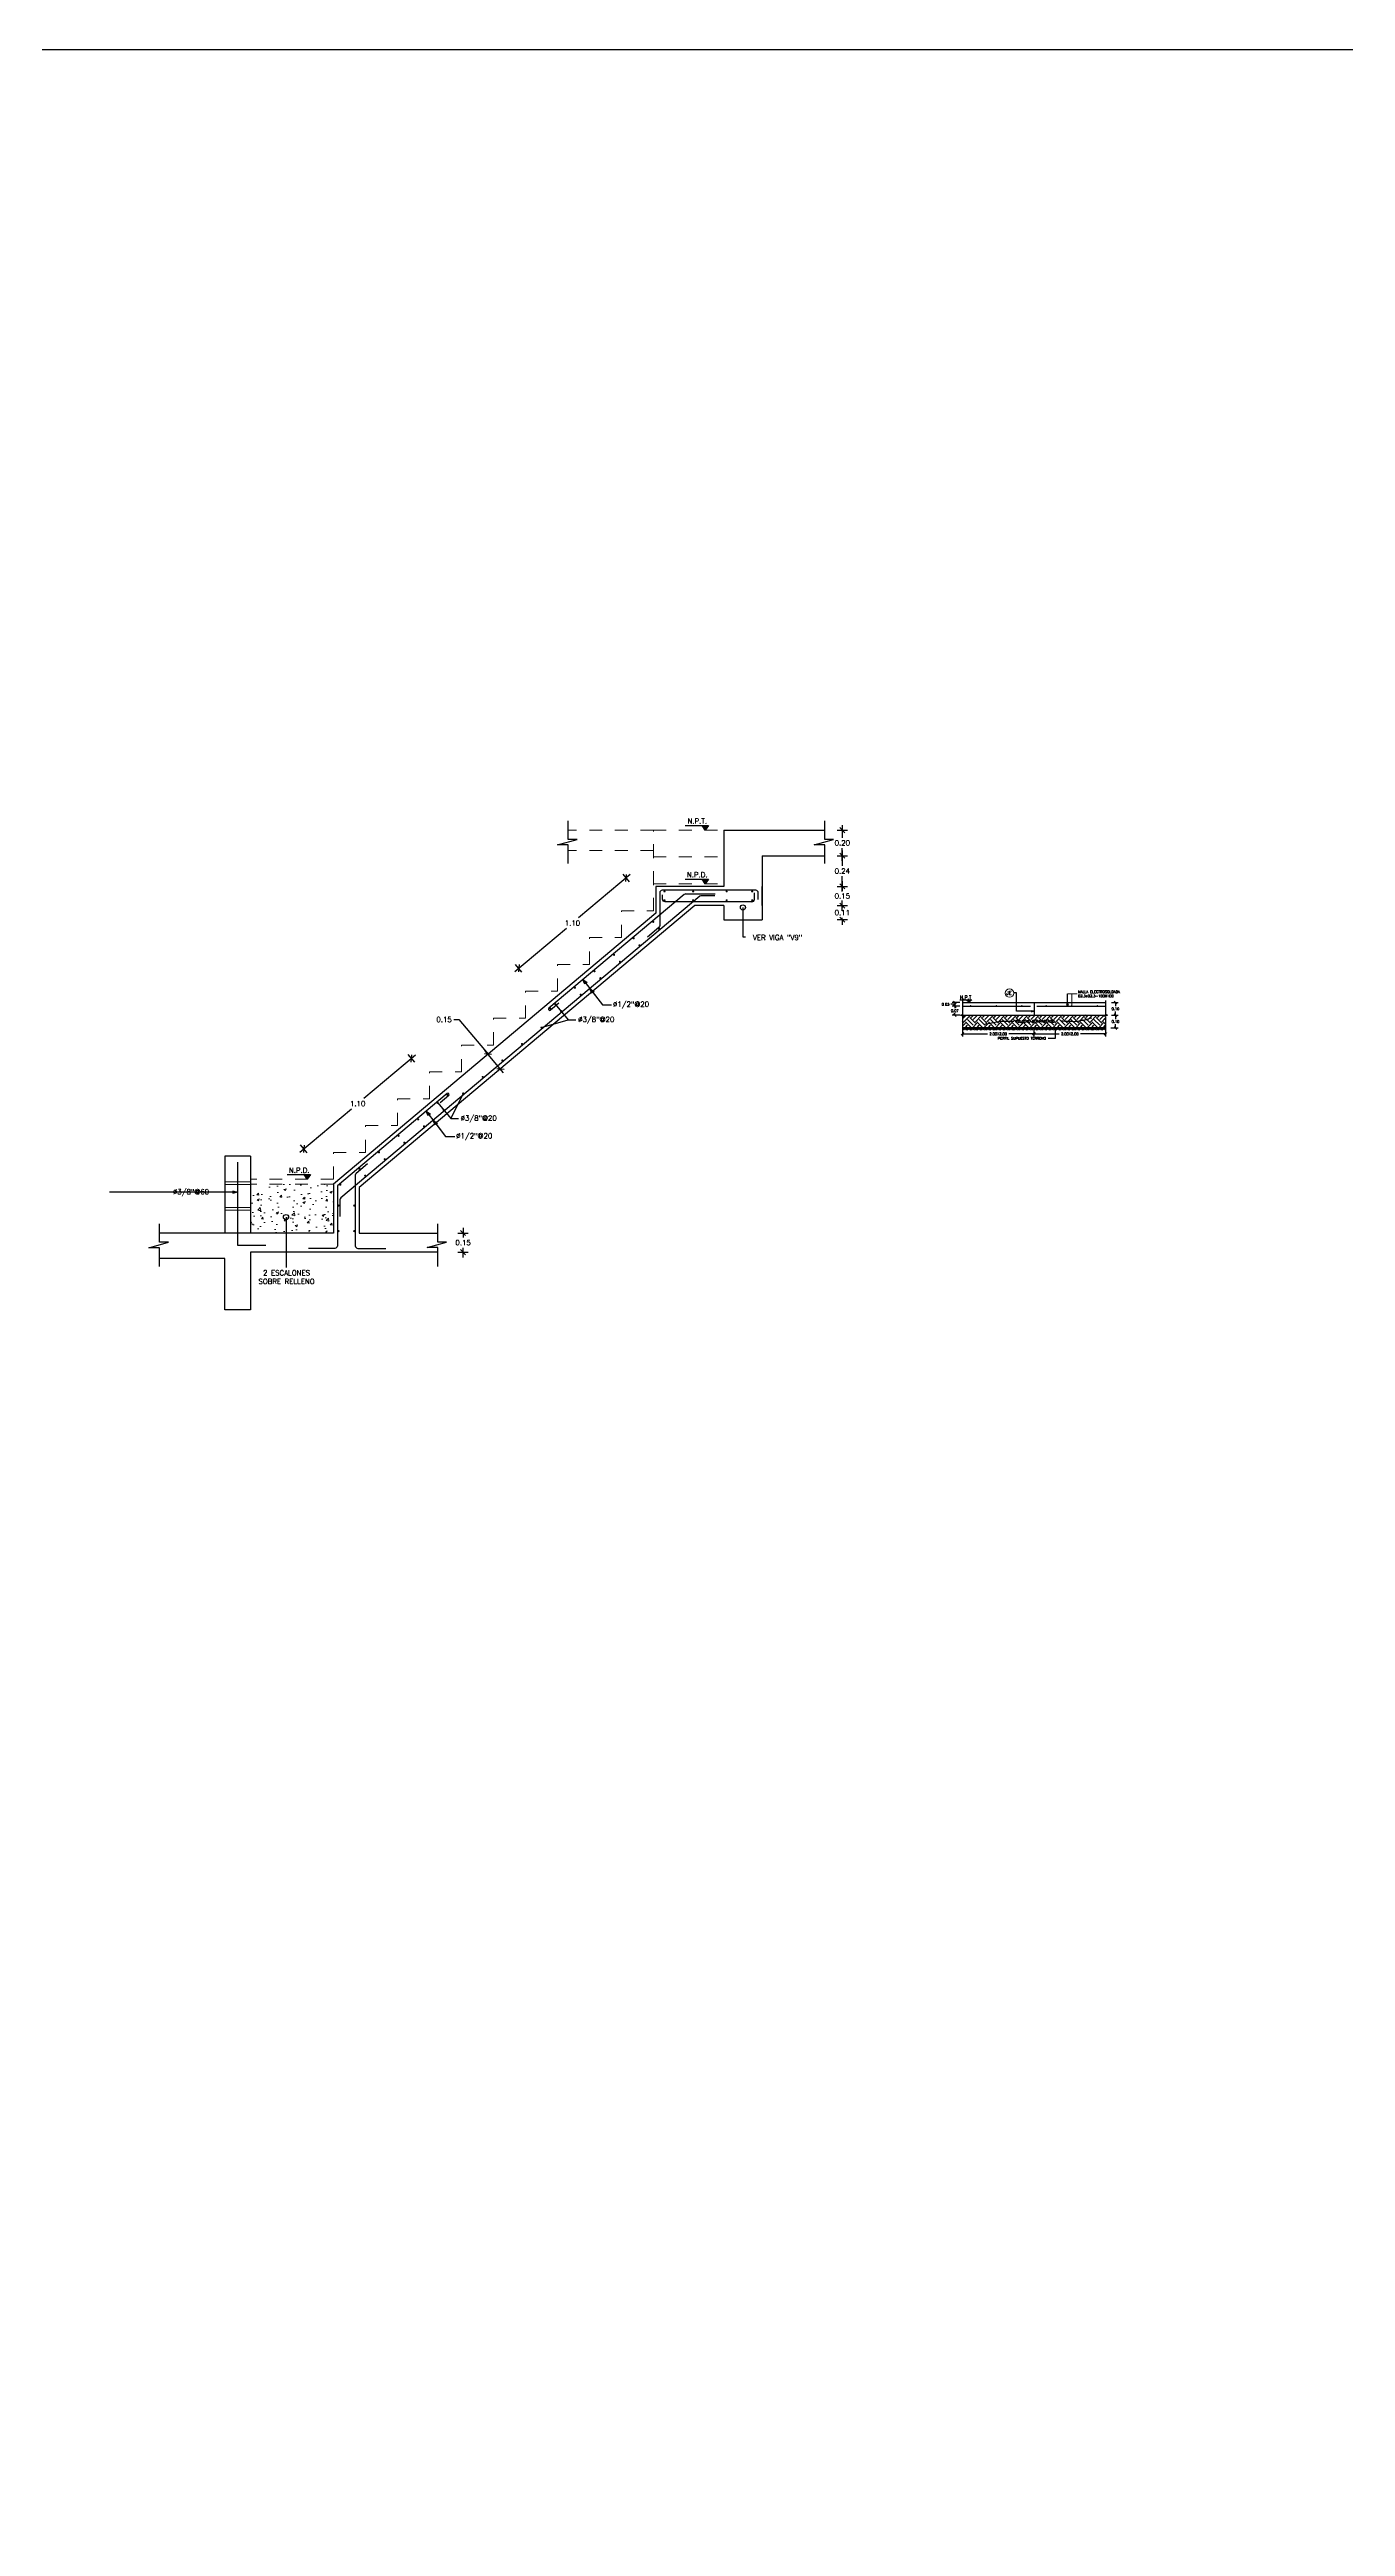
# Model space of a CAD drawing. Header units: metres. Extents: x -44 to 358, y -246 to 48.
# Drawn here: x 129.86 to 139.99, y 18.27 to 37.63 of the extents above; entities that cross this region are included whole.
import ezdxf

# ---------------------------------------------------------------- set-up
doc = ezdxf.new("R2010")
doc.units = ezdxf.units.M
doc.header["$LTSCALE"] = 0.3
doc.header["$PDMODE"] = 3
doc.linetypes.add('CONTINUA', pattern=[0])
doc.linetypes.add('HIDDEN', pattern=[9.525, 6.35, -3.175])
for name, color, linetype in [('ACERO', 5, 'Continuous'), ('BP', 3, 'Continuous'), ('DIMTEXTO', 4, 'Continuous'), ('HATCH MUROS', 8, 'Continuous'), ('SECCION', 1, 'Continuous'), ('TEXTOS', 4, 'Continuous')]:
    doc.layers.add(name, color=color, linetype=linetype)
for name, color, linetype, lineweight in [('BOVEDILLA', 8, 'Continuous', 5), ('DETALLES', 7, 'Continuous', 20), ('DIM', 4, 'Continuous', 20), ('piso', 251, 'Continuous', 18)]:
    doc.layers.add(name, color=color, linetype=linetype, lineweight=lineweight)
doc.styles.add('SIMPLEX', font='simplex_.ttf', dxfattribs={"height": 0.2})
doc.styles.add('SMPLEX', font='simplex.shx')
doc.dimstyles.new('D-20', dxfattribs={"dimscale": 0.2, "dimtxt": 0.2, "dimasz": 0.2, "dimexe": 0.18, "dimexo": 0.2, "dimgap": 0.1, "dimtad": 0, "dimtih": 1, "dimtoh": 1, "dimzin": 0, "dimdsep": 46, "dimtxsty": 'SMPLEX', "dimblk": 'OBLIQUE', "dimcen": 0.09, "dimdle": 0.2, "dimclrd": 4, "dimclre": 4, "dimclrt": 4, "dimadec": 0, "dimazin": 0, "dimtfac": 1, "dimtofl": 0, "dimtmove": 0, "dimatfit": 3, "dimldrblk": 'OPEN30', "dimfxl": 0.5, "dimfxlon": 1, "dimtolj": 1, "dimtzin": 0, "dimarcsym": 0})
doc.dimstyles.new('DIM-10', dxfattribs={"dimscale": 0.1, "dimtxt": 0.2, "dimasz": 0.2, "dimexe": 0.2, "dimexo": 0.2, "dimgap": 0.1, "dimtad": 0, "dimtih": 1, "dimtoh": 1, "dimzin": 0, "dimdsep": 46, "dimtxsty": 'SMPLEX', "dimblk": 'OBLIQUE', "dimcen": 0.2, "dimclrd": 4, "dimclre": 4, "dimclrt": 4, "dimadec": 0, "dimazin": 0, "dimtfac": 1, "dimtmove": 0, "dimatfit": 3, "dimldrblk": 'OPEN30', "dimfxl": 0.5, "dimfxlon": 1, "dimtolj": 1, "dimtzin": 0, "dimarcsym": 0})
doc.dimstyles.new('DIM-20', dxfattribs={"dimscale": 0.2, "dimtxt": 0.2, "dimasz": 0.2, "dimexe": 0.2, "dimexo": 0.2, "dimgap": 0.1, "dimtad": 0, "dimtih": 1, "dimtoh": 1, "dimzin": 0, "dimdsep": 46, "dimtxsty": 'SMPLEX', "dimblk1": 'OBLIQUE', "dimblk2": 'OBLIQUE', "dimsah": 1, "dimcen": 0.2, "dimdle": 0.2, "dimclrd": 4, "dimclre": 4, "dimclrt": 4, "dimadec": 0, "dimazin": 0, "dimtfac": 1, "dimtmove": 1, "dimatfit": 3, "dimldrblk": 'OPEN30', "dimfxl": 0.2, "dimfxlon": 1, "dimtolj": 1, "dimtzin": 0, "dimarcsym": 0})

# ---------------------------------------------------------------- blocks, each defined once
blk = doc.blocks.new('_OBLIQUE')
at = {"color": 0, "linetype": 'ByBlock'}
blk.add_line((-0.5, -0.5), (0.5, 0.5), dxfattribs=at)
blk = doc.blocks.new('*D389')
at = {"layer": 'DEFPOINTS', "color": 0, "transparency": 16777216}
for p in [(138.146, 30.084), (138.139, 29.984), (138.196, 29.984)]:
    blk.add_point(p, dxfattribs=at)
at = {"layer": 'DIMTEXTO', "color": 4, "lineweight": -2, "transparency": 16777216}
for p, q in [((138.166, 30.084), (138.216, 30.084)), ((138.196, 30.084), (138.196, 30.054)), ((138.159, 29.984), (138.216, 29.984)), ((138.196, 29.984), (138.196, 30.014))]:
    blk.add_line(p, q, dxfattribs=at)
at = {"layer": 'DIMTEXTO', "color": 4, "lineweight": -2, "transparency": 16777216, "xscale": 0.02, "yscale": 0.02, "zscale": 0.02}
for p, rotation in [((138.196, 30.084), 90), ((138.196, 29.984), 270)]:
    blk.add_blockref('_OBLIQUE', p, dxfattribs=dict(at, rotation=rotation))
at = {"layer": 'DIMTEXTO', "color": 4, "transparency": 16777216, "insert": (138.196, 30.034), "char_height": 0.02, "attachment_point": 5, "style": 'SMPLEX'}
blk.add_mtext('\\A1;0.10', dxfattribs=at)
blk = doc.blocks.new('_Open30')
at = {"color": 0, "lineweight": -2}
for p, q in [((-1, 0.27), (0, 0)), ((0, 0), (-1, -0.27)), ((0, 0), (-1, 0))]:
    blk.add_line(p, q, dxfattribs=at)
blk = doc.blocks.new('*D390')
at = {"layer": 'DEFPOINTS', "color": 0, "transparency": 16777216}
for p in [(138.146, 30.184), (138.146, 30.084), (138.196, 30.084)]:
    blk.add_point(p, dxfattribs=at)
at = {"layer": 'DIMTEXTO', "color": 4, "lineweight": -2, "transparency": 16777216}
for p, q in [((138.166, 30.184), (138.216, 30.184)), ((138.166, 30.084), (138.216, 30.084)), ((138.196, 30.184), (138.196, 30.154)), ((138.196, 30.084), (138.196, 30.114))]:
    blk.add_line(p, q, dxfattribs=at)
at = {"layer": 'DIMTEXTO', "color": 4, "lineweight": -2, "transparency": 16777216, "xscale": 0.02, "yscale": 0.02, "zscale": 0.02}
for p, rotation in [((138.196, 30.184), 90), ((138.196, 30.084), 270)]:
    blk.add_blockref('_OBLIQUE', p, dxfattribs=dict(at, rotation=rotation))
at = {"layer": 'DIMTEXTO', "color": 4, "transparency": 16777216, "insert": (138.196, 30.134), "char_height": 0.02, "attachment_point": 5, "style": 'SMPLEX'}
blk.add_mtext('\\A1;0.10', dxfattribs=at)
blk = doc.blocks.new('*D539')
at = {"layer": 'DEFPOINTS', "color": 0, "transparency": 16777216}
for p in [(136.94, 30.154), (137, 30.184), (137, 30.154)]:
    blk.add_point(p, dxfattribs=at)
at = {"layer": 'DIM', "color": 4, "lineweight": -2, "transparency": 16777216}
for p, q in [((136.928, 30.169), (136.908, 30.169)), ((136.98, 30.184), (136.92, 30.184)), ((136.98, 30.154), (136.92, 30.154)), ((136.94, 30.169), (136.928, 30.169)), ((136.94, 30.184), (136.94, 30.154))]:
    blk.add_line(p, q, dxfattribs=at)
at = {"layer": 'DIM', "color": 4, "lineweight": -2, "transparency": 16777216, "xscale": 0.02, "yscale": 0.02, "zscale": 0.02}
for p, rotation in [((136.94, 30.184), 90), ((136.94, 30.154), 270)]:
    blk.add_blockref('_OBLIQUE', p, dxfattribs=dict(at, rotation=rotation))
at = {"layer": 'DIM', "color": 4, "transparency": 16777216, "insert": (136.868, 30.169), "char_height": 0.02, "attachment_point": 5, "style": 'SMPLEX'}
blk.add_mtext('\\A1;0.03', dxfattribs=at)
blk = doc.blocks.new('*D540')
at = {"layer": 'DEFPOINTS', "color": 0, "transparency": 16777216}
for p in [(136.94, 30.084), (136.999, 30.084), (137, 30.154)]:
    blk.add_point(p, dxfattribs=at)
at = {"layer": 'DIM', "color": 4, "lineweight": -2, "transparency": 16777216}
for p, q in [((136.98, 30.154), (136.92, 30.154)), ((136.979, 30.084), (136.92, 30.084)), ((136.94, 30.154), (136.94, 30.139)), ((136.94, 30.084), (136.94, 30.099))]:
    blk.add_line(p, q, dxfattribs=at)
at = {"layer": 'DIM', "color": 4, "lineweight": -2, "transparency": 16777216, "xscale": 0.02, "yscale": 0.02, "zscale": 0.02}
for p, rotation in [((136.94, 30.154), 90), ((136.94, 30.084), 270)]:
    blk.add_blockref('_OBLIQUE', p, dxfattribs=dict(at, rotation=rotation))
at = {"layer": 'DIM', "color": 4, "transparency": 16777216, "insert": (136.94, 30.119), "char_height": 0.02, "attachment_point": 5, "style": 'SMPLEX'}
blk.add_mtext('\\A1;0.07', dxfattribs=at)
blk = doc.blocks.new('*D391')
at = {"layer": 'DEFPOINTS', "color": 0, "transparency": 16777216}
for p in [(137, 30.001), (137.559, 29.989), (137.559, 29.938)]:
    blk.add_point(p, dxfattribs=at)
at = {"layer": 'DIMTEXTO', "color": 4, "lineweight": -2, "transparency": 16777216}
for p, q in [((137, 29.981), (137, 29.918)), ((137, 29.938), (137.196, 29.938)), ((137.559, 29.938), (137.363, 29.938)), ((137.559, 29.969), (137.559, 29.918))]:
    blk.add_line(p, q, dxfattribs=at)
at = {"layer": 'DIMTEXTO', "color": 4, "lineweight": -2, "transparency": 16777216, "xscale": 0.02, "yscale": 0.02, "zscale": 0.02, "rotation": 180}
blk.add_blockref('_OBLIQUE', (137, 29.938), dxfattribs=at)
at = {"layer": 'DIMTEXTO', "color": 4, "lineweight": -2, "transparency": 16777216, "xscale": 0.02, "yscale": 0.02, "zscale": 0.02}
blk.add_blockref('_OBLIQUE', (137.559, 29.938), dxfattribs=at)
at = {"layer": 'DIMTEXTO', "color": 4, "transparency": 16777216, "insert": (137.279, 29.938), "char_height": 0.02, "attachment_point": 5, "style": 'SMPLEX'}
blk.add_mtext('\\A1;2.00X2.00', dxfattribs=at)
blk = doc.blocks.new('*D541')
at = {"layer": 'DEFPOINTS', "color": 0, "transparency": 16777216}
for p in [(137.559, 29.989), (138.119, 29.989), (138.119, 29.938)]:
    blk.add_point(p, dxfattribs=at)
at = {"layer": 'DIMTEXTO', "color": 4, "lineweight": -2, "transparency": 16777216}
for p, q in [((137.559, 29.969), (137.559, 29.918)), ((137.559, 29.938), (137.756, 29.938)), ((138.119, 29.938), (137.922, 29.938)), ((138.119, 29.969), (138.119, 29.918))]:
    blk.add_line(p, q, dxfattribs=at)
at = {"layer": 'DIMTEXTO', "color": 4, "lineweight": -2, "transparency": 16777216, "xscale": 0.02, "yscale": 0.02, "zscale": 0.02, "rotation": 180}
blk.add_blockref('_OBLIQUE', (137.559, 29.938), dxfattribs=at)
at = {"layer": 'DIMTEXTO', "color": 4, "lineweight": -2, "transparency": 16777216, "xscale": 0.02, "yscale": 0.02, "zscale": 0.02}
blk.add_blockref('_OBLIQUE', (138.119, 29.938), dxfattribs=at)
at = {"layer": 'DIMTEXTO', "color": 4, "transparency": 16777216, "insert": (137.839, 29.938), "char_height": 0.02, "attachment_point": 5, "style": 'SMPLEX'}
blk.add_mtext('\\A1;2.00X2.00', dxfattribs=at)
blk = doc.blocks.new('*D748')
at = {"layer": 'DEFPOINTS', "color": 0, "transparency": 16777216}
for p in [(134.604, 30.881), (133.532, 30.451), (133.763, 30.175)]:
    blk.add_point(p, dxfattribs=at)
at = {"layer": 'DIMTEXTO', "color": 4, "lineweight": -2, "transparency": 16777216}
for p, q in [((134.403, 31.183), (134, 30.844)), ((134.398, 31.126), (134.347, 31.187)), ((133.501, 30.425), (133.904, 30.764)), ((133.557, 30.42), (133.506, 30.481))]:
    blk.add_line(p, q, dxfattribs=at)
at = {"layer": 'DIMTEXTO', "color": 4, "lineweight": -2, "transparency": 16777216, "xscale": 0.04000000000000001, "yscale": 0.04000000000000001, "zscale": 0.04000000000000001}
for p, rotation in [((134.372, 31.157), 40.03025927188226), ((133.532, 30.451), 220.0302592718822)]:
    blk.add_blockref('_OBLIQUE', p, dxfattribs=dict(at, rotation=rotation))
at = {"layer": 'DIMTEXTO', "color": 4, "transparency": 16777216, "insert": (133.952, 30.804), "char_height": 0.04, "attachment_point": 5, "style": 'SMPLEX'}
blk.add_mtext('\\A1;1.10', dxfattribs=at)
blk = doc.blocks.new('*D749')
at = {"layer": 'DEFPOINTS', "color": 0, "transparency": 16777216}
for p in [(132.925, 29.47), (131.852, 29.04), (132.084, 28.764)]:
    blk.add_point(p, dxfattribs=at)
at = {"layer": 'DIMTEXTO', "color": 4, "lineweight": -2, "transparency": 16777216}
for p, q in [((132.724, 29.772), (132.32, 29.433)), ((132.719, 29.716), (132.667, 29.777)), ((131.822, 29.014), (132.225, 29.353)), ((131.878, 29.009), (131.827, 29.071))]:
    blk.add_line(p, q, dxfattribs=at)
at = {"layer": 'DIMTEXTO', "color": 4, "lineweight": -2, "transparency": 16777216, "xscale": 0.04000000000000001, "yscale": 0.04000000000000001, "zscale": 0.04000000000000001}
for p, rotation in [((132.693, 29.746), 40.03025927188546), ((131.852, 29.04), 220.0302592718854)]:
    blk.add_blockref('_OBLIQUE', p, dxfattribs=dict(at, rotation=rotation))
at = {"layer": 'DIMTEXTO', "color": 4, "transparency": 16777216, "insert": (132.273, 29.393), "char_height": 0.04, "attachment_point": 5, "style": 'SMPLEX'}
blk.add_mtext('\\A1;1.10', dxfattribs=at)
blk = doc.blocks.new('*D751')
at = {"layer": 'DEFPOINTS', "color": 0, "transparency": 16777216}
for p in [(132.9, 28.381), (132.9, 28.231), (133.097, 28.231)]:
    blk.add_point(p, dxfattribs=at)
at = {"layer": 'DIMTEXTO', "color": 4, "lineweight": -2, "transparency": 16777216}
for p, q in [((133.057, 28.381), (133.137, 28.381)), ((133.097, 28.421), (133.097, 28.346)), ((133.057, 28.231), (133.137, 28.231)), ((133.097, 28.191), (133.097, 28.266))]:
    blk.add_line(p, q, dxfattribs=at)
at = {"layer": 'DIMTEXTO', "color": 4, "lineweight": -2, "transparency": 16777216, "xscale": 0.04000000000000001, "yscale": 0.04000000000000001, "zscale": 0.04000000000000001}
for p, rotation in [((133.097, 28.381), 90), ((133.097, 28.231), 270)]:
    blk.add_blockref('_OBLIQUE', p, dxfattribs=dict(at, rotation=rotation))
at = {"layer": 'DIMTEXTO', "color": 4, "transparency": 16777216, "insert": (133.097, 28.306), "char_height": 0.04, "attachment_point": 5, "style": 'SMPLEX'}
blk.add_mtext('\\A1;0.15', dxfattribs=at)
blk = doc.blocks.new('*D750')
at = {"layer": 'DEFPOINTS', "color": 0, "transparency": 16777216}
for p in [(135.938, 31.091), (135.938, 30.941), (136.061, 30.941)]:
    blk.add_point(p, dxfattribs=at)
at = {"layer": 'DIMTEXTO', "color": 4, "lineweight": -2, "transparency": 16777216}
for p, q in [((136.021, 31.091), (136.101, 31.091)), ((136.061, 31.131), (136.061, 31.056)), ((136.021, 30.941), (136.101, 30.941)), ((136.061, 30.901), (136.061, 30.976))]:
    blk.add_line(p, q, dxfattribs=at)
at = {"layer": 'DIMTEXTO', "color": 4, "lineweight": -2, "transparency": 16777216, "xscale": 0.04000000000000001, "yscale": 0.04000000000000001, "zscale": 0.04000000000000001}
for p, rotation in [((136.061, 31.091), 90), ((136.061, 30.941), 270)]:
    blk.add_blockref('_OBLIQUE', p, dxfattribs=dict(at, rotation=rotation))
at = {"layer": 'DIMTEXTO', "color": 4, "transparency": 16777216, "insert": (136.061, 31.016), "char_height": 0.04, "attachment_point": 5, "style": 'SMPLEX'}
blk.add_mtext('\\A1;0.15', dxfattribs=at)
blk = doc.blocks.new('*D752')
at = {"layer": 'DEFPOINTS', "color": 0, "transparency": 16777216}
for p in [(133.292, 29.779), (133.341, 29.82), (133.438, 29.705)]:
    blk.add_point(p, dxfattribs=at)
at = {"layer": 'DIMTEXTO', "color": 4, "lineweight": -2, "transparency": 16777216}
for p, q in [((133.025, 30.05), (133.065, 30.05)), ((133.065, 30.05), (133.292, 29.779)), ((133.311, 29.794), (133.262, 29.753)), ((133.414, 29.633), (133.267, 29.809)), ((133.407, 29.68), (133.358, 29.638))]:
    blk.add_line(p, q, dxfattribs=at)
at = {"layer": 'DIMTEXTO', "color": 4, "lineweight": -2, "transparency": 16777216, "xscale": 0.04000000000000001, "yscale": 0.04000000000000001, "zscale": 0.04000000000000001}
for p, rotation in [((133.292, 29.779), 130.030259271922), ((133.389, 29.664), 310.030259271922)]:
    blk.add_blockref('_OBLIQUE', p, dxfattribs=dict(at, rotation=rotation))
at = {"layer": 'DIMTEXTO', "color": 4, "transparency": 16777216, "insert": (132.948, 30.05), "char_height": 0.04, "attachment_point": 5, "style": 'SMPLEX'}
blk.add_mtext('\\A1;0.15', dxfattribs=at)
blk = doc.blocks.new('*D753')
at = {"layer": 'DEFPOINTS', "color": 0, "transparency": 16777216}
for p in [(135.925, 31.331), (136.061, 31.331), (135.938, 31.091)]:
    blk.add_point(p, dxfattribs=at)
at = {"layer": 'DIMTEXTO', "color": 4, "lineweight": -2, "transparency": 16777216}
for p, q in [((136.061, 31.371), (136.061, 31.251)), ((136.021, 31.331), (136.101, 31.331)), ((136.021, 31.091), (136.101, 31.091)), ((136.061, 31.051), (136.061, 31.171))]:
    blk.add_line(p, q, dxfattribs=at)
at = {"layer": 'DIMTEXTO', "color": 4, "lineweight": -2, "transparency": 16777216, "xscale": 0.04000000000000001, "yscale": 0.04000000000000001, "zscale": 0.04000000000000001}
for p, rotation in [((136.061, 31.331), 90), ((136.061, 31.091), 270)]:
    blk.add_blockref('_OBLIQUE', p, dxfattribs=dict(at, rotation=rotation))
at = {"layer": 'DIMTEXTO', "color": 4, "transparency": 16777216, "insert": (136.061, 31.211), "char_height": 0.04, "attachment_point": 5, "style": 'SMPLEX'}
blk.add_mtext('\\A1;0.24', dxfattribs=at)
blk = doc.blocks.new('*D754')
at = {"layer": 'DEFPOINTS', "color": 0, "transparency": 16777216}
for p in [(135.925, 31.531), (136.061, 31.531), (135.925, 31.331)]:
    blk.add_point(p, dxfattribs=at)
at = {"layer": 'DIMTEXTO', "color": 4, "lineweight": -2, "transparency": 16777216}
for p, q in [((136.061, 31.571), (136.061, 31.471)), ((136.021, 31.531), (136.101, 31.531)), ((136.061, 31.291), (136.061, 31.391)), ((136.021, 31.331), (136.101, 31.331))]:
    blk.add_line(p, q, dxfattribs=at)
at = {"layer": 'DIMTEXTO', "color": 4, "lineweight": -2, "transparency": 16777216, "xscale": 0.04000000000000001, "yscale": 0.04000000000000001, "zscale": 0.04000000000000001}
for p, rotation in [((136.061, 31.531), 90), ((136.061, 31.331), 270)]:
    blk.add_blockref('_OBLIQUE', p, dxfattribs=dict(at, rotation=rotation))
at = {"layer": 'DIMTEXTO', "color": 4, "transparency": 16777216, "insert": (136.061, 31.431), "char_height": 0.04, "attachment_point": 5, "style": 'SMPLEX'}
blk.add_mtext('\\A1;0.20', dxfattribs=at)
blk = doc.blocks.new('*D755')
at = {"layer": 'DEFPOINTS', "color": 0, "transparency": 16777216}
for p in [(135.434, 30.831), (135.938, 30.941), (136.061, 30.831)]:
    blk.add_point(p, dxfattribs=at)
at = {"layer": 'DIMTEXTO', "color": 4, "lineweight": -2, "transparency": 16777216}
for p, q in [((136.021, 30.941), (136.101, 30.941)), ((136.021, 30.831), (136.101, 30.831)), ((136.061, 30.941), (136.061, 30.981)), ((136.061, 30.941), (136.061, 30.926)), ((136.061, 30.831), (136.061, 30.846)), ((136.061, 30.831), (136.061, 30.791))]:
    blk.add_line(p, q, dxfattribs=at)
at = {"layer": 'DIMTEXTO', "color": 4, "lineweight": -2, "transparency": 16777216, "xscale": 0.04000000000000001, "yscale": 0.04000000000000001, "zscale": 0.04000000000000001}
for p, rotation in [((136.061, 30.941), 270), ((136.061, 30.831), 90)]:
    blk.add_blockref('_OBLIQUE', p, dxfattribs=dict(at, rotation=rotation))
at = {"layer": 'DIMTEXTO', "color": 4, "transparency": 16777216, "insert": (136.061, 30.886), "char_height": 0.04, "attachment_point": 5, "style": 'SMPLEX'}
blk.add_mtext('\\A1;0.11', dxfattribs=at)

msp = doc.modelspace()

# ---------------------------------------------------------------- hatches: boundary and pattern name
at = {"layer": 'BOVEDILLA', "ltscale": 0.1}
h = msp.add_hatch(dxfattribs=at)
h.set_pattern_fill('AR-CONC', color=256, scale=0.025)
h.set_pattern_definition([(50, (-13.68853, 1.7876), (0.17931505, -0.01568803), [0.01875, -0.20625]), (355, (-13.68853, 1.7876), (-0.03468783, 0.18804803), [0.015, -0.165]), (100.45144, (-13.67358, 1.7863), (0.14462721, 0.17236), [0.01593505, -0.17528553]), (46.1842, (-13.68853, 1.8376), (0.26681033, -0.04137982), [0.028125, -0.309375]), (96.63564, (-13.6663, 1.83416), (0.2336655, 0.24352965), [0.0239026, -0.26292844]), (351.18416, (-13.68853, 1.8376), (0.2336655, 0.24352965), [0.0225, -0.2475]), (21, (-13.66353, 1.8251), (0.14922676, -0.10065472), [0.01875, -0.20625]), (326, (-13.66353, 1.8251), (0.06082883, 0.1812875), [0.015, -0.165]), (71.45144, (-13.65109, 1.81672), (0.2100556, 0.08063279), [0.01593505, -0.17528553]), (37.5, (-13.688526, 1.787605), (0.003039964, 0.083223463), [0, -0.163, 0, -0.1675, 0, -0.165625]), (7.5, (-13.68853, 1.787605), (0.065767384, 0.09860293), [0, -0.0955, 0, -0.15925, 0, -0.063125]), (327.5, (-13.744276, 1.787605), (0.13345561, -0.005638718), [0, -0.0625, 0, -0.195, 0, -0.25875]), (317.5, (-13.76928, 1.7876), (0.14579654, 0.02502625), [0, -0.08125, 0, -0.1295, 0, -0.18375])])
h.paths.add_polyline_path([(131.4342099, 28.7640522), (132.0842092, 28.7640522), (132.0842092, 28.3808522), (131.4342099, 28.3808522)])
at = {"layer": 'DETALLES'}
msp.add_hatch(color=4, dxfattribs=at).paths.add_polyline_path([(137.0285318, 30.205326), (137.0741308, 30.205326), (137.0510564, 30.1855644)])
at = {"layer": 'DIMTEXTO', "linetype": 'Continuous', "ltscale": 0.1}
for points in [[(134.9661789, 31.5676119), (135.0146457, 31.5676119), (134.9885789, 31.5308522)], [(134.9661789, 31.1476119), (135.0146457, 31.1476119), (134.9885789, 31.1108522)], [(131.8551994, 28.8376119), (131.9036662, 28.8376119), (131.8775994, 28.8008522)]]:
    msp.add_hatch(color=4, dxfattribs=at).paths.add_polyline_path(points)
at = {"layer": 'HATCH MUROS'}
h = msp.add_hatch(dxfattribs=at)
h.set_pattern_fill('EARTH', color=256, scale=0.01, angle=45, style=0)
h.set_pattern_definition([(45, (-911.16367, 94.690956), (7e-18, 0.0898025612), [0.0635, -0.0635]), (45, (-911.18051, 94.707794), (7e-18, 0.0898025612), [0.0635, -0.0635]), (45, (-911.19735, 94.72463), (7e-18, 0.0898025612), [0.0635, -0.0635]), (135, (-911.19735, 94.73586), (-0.0898025612, 7e-18), [0.0635, -0.0635]), (135, (-911.18051, 94.752695), (-0.0898025612, 7e-18), [0.0635, -0.0635]), (135, (-911.16367, 94.76953), (-0.0898025612, 7e-18), [0.0635, -0.0635])])
h.paths.add_polyline_path([(138.1188012, 29.989095), (138.1188012, 30.0729311), (138.1043124, 30.0768134), (138.1309136, 30.0839412), (136.9875619, 30.0839412), (137.0141631, 30.0768134), (136.9996742, 30.0729311), (136.9996742, 29.989095)])
h.paths.add_polyline_path([(137.7326844, 30.119263), (138.0912558, 30.119263), (138.0912558, 30.0787868), (137.7326844, 30.0787868)], flags=9)
h.paths.add_polyline_path([(137.408113, 30.0514503), (137.7562083, 30.0514503), (137.7562083, 30.0214503), (137.408113, 30.0214503)], flags=24)
h = msp.add_hatch(dxfattribs=at)
h.set_pattern_fill('ANSI31', color=256, scale=0.0025, style=0)
h.set_pattern_definition([(45, (-911.163672, 94.690956), (-0.005612660076, 0.005612660076), [])])
h.paths.add_polyline_path([(138.1188012, 29.989095), (136.9996742, 29.989095), (136.9996742, 29.969095), (138.1188012, 29.969095)])

# ---------------------------------------------------------------- linework, layer by layer
at = {"linetype": 'CONTINUA'}
for p, q in [((135.1342079, 31.5308522), (135.9247296, 31.5308522)), ((135.4342079, 31.3308522), (135.9247296, 31.3308522)), ((134.6042092, 31.0908522), (134.6042092, 30.8808522)), ((135.4342079, 30.9408522), (135.4342079, 31.0908522)), ((134.6042092, 30.8808522), (132.0842092, 28.7640522)), ((134.9088496, 30.9408522), (132.2842092, 28.7361543)), ((135.1342079, 30.9408522), (134.9088496, 30.9408522)), ((135.1342079, 30.8308522), (135.4342079, 30.8308522)), ((131.2342099, 28.9808522), (131.2342099, 28.3808522)), ((131.4342099, 28.9808522), (131.2342099, 28.9808522)), ((131.4342099, 28.9808522), (131.4342099, 28.3808522)), ((132.0842092, 28.3808522), (130.7253941, 28.3808522)), ((132.2842092, 28.3808522), (132.9002432, 28.3808522)), ((131.2342099, 28.1808522), (130.7253941, 28.1808522)), ((132.9002432, 28.2308522), (131.4342099, 28.2308522))]:
    msp.add_line(p, q, dxfattribs=at)
at = {"layer": 'ACERO'}
for p, q in [((134.8259604, 31.0279437), (133.7680196, 30.1392734)), ((135.3842079, 31.0608522), (134.6542092, 31.0608522)), ((134.8388243, 31.0326296), (135.0664593, 31.0326296)), ((135.3742079, 30.9908522), (135.3742079, 31.0408522)), ((135.4042079, 30.9886922), (135.4042079, 31.0408522)), ((133.8457961, 30.1784859), (133.7808835, 30.1239593)), ((132.9721079, 29.4707075), (132.1142092, 28.7500726)), ((132.9853988, 29.4557522), (132.9186389, 29.3996739)), ((131.3342099, 28.9340854), (131.3342099, 28.2854201)), ((131.3342099, 28.2854201), (131.5562179, 28.2854201))]:
    msp.add_line(p, q, dxfattribs=at)
at = {"layer": 'ACERO', "ltscale": 0.5}
for p, q in [((136.9996742, 30.1539066), (137.532411, 30.1539066)), ((137.5804349, 30.1539066), (138.1188012, 30.1539066))]:
    msp.add_line(p, q, dxfattribs=at)
at = {"layer": 'ACERO'}
for points in [[(135.0657263, 31.0181249), (134.9614839, 31.0181249, 0.1764631199), (134.94862, 31.013439), (132.1413454, 28.6553283, 0.2215561466), (132.1342092, 28.6400142), (132.1342092, 28.509564)], [(134.6342092, 31.0408522), (134.6342092, 30.7847733, -0.2215561466), (134.6270731, 30.7694592), (134.5374093, 30.6941417)], [(135.3542079, 30.9708522), (134.6761974, 30.9708522, -0.4142135624), (134.6561974, 30.9908522), (134.6561974, 31.0258905)], [(132.3511076, 28.9229476), (132.2613454, 28.8475473, 0.2215561466), (132.2542092, 28.8322332), (132.2542092, 28.2808522, 0.4142135624), (132.2742092, 28.2608522), (132.4935623, 28.2608522)], [(132.1142092, 28.7500726), (132.1142092, 28.2808522, -0.4142135624), (132.0942092, 28.2608522), (131.8897752, 28.2608522)]]:
    msp.add_lwpolyline(points, format="xyb", dxfattribs=at)
at = {"layer": 'ACERO', "const_width": 0.00825}
for points in [[(134.667128, 31.051826, -1), (134.675378, 31.051826, -1)], [(134.667128, 30.9828457, -1), (134.675378, 30.9828457, -1)], [(134.89094, 31.051826, -1), (134.89919, 31.051826, -1)], [(134.89094, 30.9828457, -1), (134.89919, 30.9828457, -1)], [(135.1524528, 31.051826, -1), (135.1607028, 31.051826, -1)], [(135.1524528, 30.9828457, -1), (135.1607028, 30.9828457, -1)], [(135.3524528, 31.051826, -1), (135.3607028, 31.051826, -1)], [(135.3524528, 30.9828457, -1), (135.3607028, 30.9828457, -1)], [(134.5792999, 30.8132351, -1), (134.5875499, 30.8132351, -1)], [(134.4261589, 30.6845967, -1), (134.4344089, 30.6845967, -1)], [(134.4715508, 30.6305587, -1), (134.4798008, 30.6305587, -1)], [(134.6246918, 30.7591971, -1), (134.6329418, 30.7591971, -1)], [(134.119877, 30.4273199, -1), (134.128127, 30.4273199, -1)], [(134.2730179, 30.5559583, -1), (134.2812679, 30.5559583, -1)], [(134.3184098, 30.5019203, -1), (134.3266598, 30.5019203, -1)], [(133.966736, 30.2986814, -1), (133.974986, 30.2986814, -1)], [(134.0121279, 30.2446435, -1), (134.0203779, 30.2446435, -1)], [(134.1652689, 30.3732819, -1), (134.1735189, 30.3732819, -1)], [(133.7738204, 30.1366324, -1), (133.7820704, 30.1366324, -1)], [(133.813595, 30.170043, -1), (133.821845, 30.170043, -1)], [(133.8589869, 30.116005, -1), (133.8672369, 30.116005, -1)], [(133.552705, 29.8587282, -1), (133.560955, 29.8587282, -1)], [(133.705846, 29.9873666, -1), (133.714096, 29.9873666, -1)], [(133.399564, 29.7300898, -1), (133.407814, 29.7300898, -1)], [(132.9708362, 29.4605772, -1), (132.9790862, 29.4605772, -1)], [(133.0932821, 29.472813, -1), (133.1015321, 29.472813, -1)], [(133.246423, 29.6014514, -1), (133.254673, 29.6014514, -1)], [(132.7416082, 29.2695741, -1), (132.7498582, 29.2695741, -1)], [(132.8947492, 29.3982125, -1), (132.9029992, 29.3982125, -1)], [(132.9401411, 29.3441745, -1), (132.9483911, 29.3441745, -1)], [(132.5884672, 29.1409357, -1), (132.5967172, 29.1409357, -1)], [(132.6338591, 29.0868977, -1), (132.6421091, 29.0868977, -1)], [(132.7870001, 29.2155361, -1), (132.7952501, 29.2155361, -1)], [(132.2821853, 28.8836589, -1), (132.2904353, 28.8836589, -1)], [(132.4353263, 29.0122973, -1), (132.4435763, 29.0122973, -1)], [(132.4807182, 28.9582593, -1), (132.4889682, 28.9582593, -1)], [(132.1338382, 28.7590473, -1), (132.1420882, 28.7590473, -1)], [(132.3275772, 28.8296209, -1), (132.3358272, 28.8296209, -1)], [(132.1192283, 28.5959943, -1), (132.1274783, 28.5959943, -1)], [(132.2417804, 28.5959943, -1), (132.2500304, 28.5959943, -1)], [(132.1192283, 28.3959943, -1), (132.1274783, 28.3959943, -1)], [(132.2417804, 28.3959943, -1), (132.2500304, 28.3959943, -1)]]:
    msp.add_lwpolyline(points, format="xyb", close=True, dxfattribs=at)
at = {"layer": 'ACERO', "ltscale": 0.5, "const_width": 0.005}
for points in [[(137.0618205, 30.1586043, 1), (137.0668205, 30.1586043, 1)], [(137.2618205, 30.1586043, 1), (137.2668205, 30.1586043, 1)], [(137.4618205, 30.1586043, 1), (137.4668205, 30.1586043, 1)], [(137.656655, 30.1586043, -1), (137.651655, 30.1586043, -1)], [(137.856655, 30.1586043, -1), (137.851655, 30.1586043, -1)], [(138.056655, 30.1586043, -1), (138.051655, 30.1586043, -1)]]:
    msp.add_lwpolyline(points, format="xyb", close=True, dxfattribs=at)
at = {"layer": 'ACERO'}
for centre, radius, start, end in [((134.6542092, 31.0408522), 0.02, 90, 180), ((134.8388243, 31.0126296), 0.02, 90, 130.03025927), ((135.3542079, 30.9908522), 0.02, 270, 0), ((135.3842079, 31.0408522), 0.02, 0, 90), ((133.7744516, 30.1316164), 0.01, 130.03025927, 310.03025927), ((132.9789669, 29.4634093), 0.01, 310.03025927, 130.03025927)]:
    msp.add_arc(centre, radius, start, end, dxfattribs=at)
at = {"layer": 'BOVEDILLA', "linetype": 'CONTINUA'}
for p, q in [((131.4342099, 28.7808522), (131.2342099, 28.7808522)), ((131.4342099, 28.7608522), (131.2342099, 28.7608522)), ((131.4342099, 28.5808522), (131.2342099, 28.5808522)), ((131.4342099, 28.5608522), (131.2342099, 28.5608522))]:
    msp.add_line(p, q, dxfattribs=at)
at = {"layer": 'BP', "ltscale": 8}
msp.add_lwpolyline([(110, 37.6335309), (160, 37.6335309), (160, 0), (110, 0)], close=True, dxfattribs=at)
msp.add_lwpolyline([(110, 37.6335309), (160, 37.6335309), (160, 0), (110, 0)], close=True, dxfattribs=at)
at = {"layer": 'BP'}
for points in [[(133.9194791, 31.2706297), (133.9194791, 31.4168044), (133.8354056, 31.4168044), (133.9877892, 31.4587794), (133.9194791, 31.4587794), (133.9194791, 31.602925)], [(135.9247296, 31.2706297), (135.9247296, 31.4168044), (135.8406561, 31.4168044), (135.9930397, 31.4587794), (135.9247296, 31.4587794), (135.9247296, 31.602925)], [(130.7253941, 28.1204313), (130.7253941, 28.266606), (130.6413205, 28.266606), (130.7937041, 28.308581), (130.7253941, 28.308581), (130.7253941, 28.4527266)], [(132.9002432, 28.1206297), (132.9002432, 28.2668044), (132.8161696, 28.2668044), (132.9685532, 28.3087794), (132.9002432, 28.3087794), (132.9002432, 28.452925)]]:
    msp.add_lwpolyline(points, dxfattribs=at)
at = {"layer": 'BP', "linetype": 'CONTINUA'}
for points in [[(135.1342079, 31.5308522), (135.1342079, 31.0908522)], [(135.4342079, 31.3308522), (135.4342079, 30.8308522)], [(135.1342079, 31.0908522), (134.6042092, 31.0908522)], [(135.1342079, 30.9408522), (135.1342079, 30.8308522)], [(132.0842092, 28.7640522), (132.0842092, 28.3808522)], [(132.2842092, 28.7361543), (132.2842092, 28.3808522)], [(131.4342099, 28.2308522), (131.4342099, 27.7808522), (131.2342099, 27.7808522), (131.2342099, 28.1808522)]]:
    msp.add_lwpolyline(points, dxfattribs=at)
at = {"layer": 'DETALLES'}
for p, q in [((137.8957611, 30.2497847), (137.8213586, 30.2497847)), ((137.854923, 30.1611043), (137.854923, 30.2497847))]:
    msp.add_line(p, q, dxfattribs=at)
at = {"layer": 'DETALLES', "color": 4}
msp.add_lwpolyline([(137.0285318, 30.205326), (137.0741308, 30.205326), (137.0510564, 30.1855644), (137.0285318, 30.205326)], dxfattribs=at)
at = {"layer": 'DETALLES', "color": 1}
msp.add_circle((137.3678797, 30.256883), 0.0330714, dxfattribs=at)
at = {"layer": 'DIMTEXTO', "color": 4, "linetype": 'Continuous', "ltscale": 0.1}
for points in [[(134.8332734, 31.5676119), (135.0146457, 31.5676119), (134.9885789, 31.5308522), (134.9661789, 31.5676119)], [(134.8332734, 31.1476119), (135.0146457, 31.1476119), (134.9885789, 31.1108522), (134.9661789, 31.1476119)], [(131.7222939, 28.8376119), (131.9036662, 28.8376119), (131.8775994, 28.8008522), (131.8551994, 28.8376119)]]:
    msp.add_lwpolyline(points, dxfattribs=at)
at = {"layer": 'DIMTEXTO'}
for points in [[(133.709971, 29.9873666), (133.9191875, 30.0475524), (133.9793568, 30.0475524)], [(133.81772, 30.170043), (133.9191875, 30.0475524), (133.9793568, 30.0475524)], [(133.0974071, 29.472813), (133.0003416, 29.2757219), (133.060511, 29.2757219)], [(132.8988742, 29.3982125), (133.0003416, 29.2757219), (133.060511, 29.2757219)]]:
    msp.add_lwpolyline(points, dxfattribs=at)
at = {"layer": 'piso', "linetype": 'HIDDEN', "lineweight": 0, "ltscale": 0.0005}
for p, q in [((132.0842092, 28.8008522), (131.4342099, 28.8008522)), ((132.0842092, 28.7640522), (131.4342099, 28.7640522))]:
    msp.add_line(p, q, dxfattribs=at)
for points in [[(134.5842092, 31.5308522), (133.9194791, 31.5308522)], [(134.5842092, 31.3708522), (133.9194791, 31.3708522)], [(134.5842092, 31.3208522), (134.5842092, 31.5308522), (135.1342079, 31.5308522)], [(134.5842092, 31.1108522), (134.5842092, 31.3208522), (135.1342079, 31.3208522)], [(132.0842092, 28.8008522), (132.0842092, 29.0108522), (132.3342092, 29.0108522), (132.3342092, 29.2208522), (132.5842092, 29.2208522), (132.5842092, 29.4308522), (132.8342092, 29.4308522), (132.8342092, 29.6408522), (133.0842092, 29.6408522), (133.0842092, 29.8508522), (133.3342092, 29.8508522), (133.3342092, 30.0608522), (133.5842092, 30.0608522), (133.5842092, 30.2708522), (133.8342092, 30.2708522), (133.8342092, 30.4808522), (134.0842092, 30.4808522), (134.0842092, 30.6908522), (134.3342092, 30.6908522), (134.3342092, 30.9008522), (134.5842092, 30.9008522), (134.5842092, 31.1108522), (135.1342079, 31.1108522)]]:
    msp.add_lwpolyline(points, dxfattribs=at)
at = {"layer": 'SECCION', "color": 3, "lineweight": 30}
for p, q in [((136.9851853, 30.0845779), (136.9996742, 30.0884602)), ((136.9851853, 30.0845779), (137.0141631, 30.0768134)), ((136.9996742, 30.1999867), (136.9996742, 30.0884602)), ((136.9996742, 30.0729311), (137.0141631, 30.0768134)), ((136.9996742, 30.0729311), (136.9996742, 29.9614046)), ((138.1332901, 30.0845779), (138.1043124, 30.0768134)), ((138.1188012, 30.0729311), (138.1043124, 30.0768134)), ((138.1188012, 30.1999867), (138.1188012, 30.0884602)), ((138.1332901, 30.0845779), (138.1188012, 30.0884602)), ((138.1188012, 30.0729311), (138.1188012, 29.9614046))]:
    msp.add_line(p, q, dxfattribs=at)
at = {"layer": 'SECCION', "ltscale": 0.5}
for p, q in [((136.9875619, 30.0839412), (138.1309136, 30.0839412)), ((136.9996742, 30.1839412), (137.5544783, 30.1839412)), ((137.5544783, 30.1839412), (137.5592259, 30.1777263)), ((137.5639736, 30.1839412), (137.5592259, 30.1777263)), ((137.5592259, 30.1777263), (137.5592377, 30.0839412)), ((137.5639736, 30.1839412), (138.1188012, 30.1839412))]:
    msp.add_line(p, q, dxfattribs=at)
at = {"layer": 'SECCION'}
msp.add_line((136.9996742, 29.989095), (138.1188012, 29.989095), dxfattribs=at)

# ---------------------------------------------------------------- texts
at = {"layer": 'DIMTEXTO', "color": 4, "linetype": 'Continuous', "ltscale": 0.1, "char_height": 0.04, "attachment_point": 5, "style": 'SMPLEX'}
for s, insert in [('N.P.T.', (134.9271803, 31.6018859)), ('N.P.D.', (134.9271803, 31.1818859)), ('VER VIGA "V9"', (135.5552974, 30.6917122)), ('N.P.D.', (131.8162008, 28.8718859)), ('%%C3/8"@60', (130.9704397, 28.6971653)), ('2 ESCALONES\\PSOBRE RELLENO', (131.7172927, 28.036455))]:
    msp.add_mtext(s, dxfattribs=dict(at, insert=insert))
at = {"layer": 'DIMTEXTO', "linetype": 'Continuous', "char_height": 0.04, "attachment_point": 5, "style": 'SMPLEX'}
for s, insert in [('%%C3/8"@20', (134.1377291, 30.0447546)), ('%%C1/2"@20', (134.409355, 30.1631873)), ('%%C3/8"@20', (133.2188833, 29.2729241)), ('%%C1/2"@20', (133.1840088, 29.1338965))]:
    msp.add_mtext(s, dxfattribs=dict(at, insert=insert))
at = {"layer": 'TEXTOS', "style": 'SIMPLEX'}
for s, insert, char_height, attachment_point in [('{\\LN.P.T}', (137.0692685, 30.223654), 0.02669404, 6), ('JE', (137.3871519, 30.258184), 0.03, 6), ('{\\C4;MALLA ELECTROSOLDADA}', (137.9027761, 30.2769489), 0.02, 1), ('{\\C4;D2.3xD2.3-100X100}', (137.9027761, 30.2444665), 0.02, 1), ('RELLENO COMPACTADO', (137.413113, 30.0264503), 0.02, 7), ('PERFIL SUPUESTO TERRENO', (137.6524069, 29.8930522), 0.02, 9)]:
    msp.add_mtext(s, dxfattribs=dict(at, insert=insert, char_height=char_height, attachment_point=attachment_point))

# ---------------------------------------------------------------- dimensions: what is measured, and where the dimension line sits
at = {"layer": 'DIM'}
dim = msp.add_linear_dim(base=(136.9396345, 30.1539066), p1=(136.9996742, 30.1839412), p2=(136.9996742, 30.1539066), angle=90, dimstyle='DIM-10', override={"dimtmove": 1}, dxfattribs=at)
dim.commit()
dim.dimension.update_dxf_attribs({"geometry": '*D539', "text_midpoint": (136.8982091, 30.1689239), "dimtype": 160})
dim = msp.add_linear_dim(base=(136.9396345, 30.0839412), p1=(136.9996742, 30.1539066), p2=(136.9985905, 30.0839412), angle=90, dimstyle='DIM-10', override={"dimtmove": 1}, dxfattribs=at)
dim.commit()
dim.dimension.update_dxf_attribs({"geometry": '*D540', "text_midpoint": (136.9396345, 30.1189239)})
at = {"layer": 'DIMTEXTO'}
for base, p1, p2, dimstyle, picture, middle in [((136.0613665, 31.5308522), (135.9247296, 31.3308522), (135.9247296, 31.5308522), 'DIM-20', '*D754', (136.0613665, 31.4308522)), ((136.0613665, 31.3308522), (135.9378525, 31.0908522), (135.9247296, 31.3308522), 'DIM-20', '*D753', (136.0613665, 31.2108522)), ((136.0613665, 30.9408522), (135.9378525, 31.0908522), (135.9378525, 30.9408522), 'DIM-20', '*D750', (136.0613665, 31.0158522)), ((136.0613665, 30.8308522), (135.9378525, 30.9408522), (135.4342079, 30.8308522), 'DIM-20', '*D755', (136.0613665, 30.8858522)), ((138.1962544, 29.984156), (138.1460377, 30.0839412), (138.1390651, 29.984156), 'DIM-10', '*D389', (138.1962544, 30.0340486)), ((138.1962544, 30.0839412), (138.1460377, 30.1839412), (138.1460377, 30.0839412), 'DIM-10', '*D390', (138.1962544, 30.1339412)), ((133.0966851, 28.2308522), (132.9002432, 28.3808522), (132.9002432, 28.2308522), 'DIM-20', '*D751', (133.0966851, 28.3058522))]:
    dim = msp.add_linear_dim(base=base, p1=p1, p2=p2, angle=90, dimstyle=dimstyle, dxfattribs=at)
    dim.commit()
    dim.dimension.update_dxf_attribs({"geometry": picture, "text_midpoint": middle})
for p1, p2, picture, middle in [((134.6042092, 30.8808522), (133.7634074, 30.1745787), '*D748', (133.9520149, 30.80366)), ((132.9250111, 29.4703258), (132.0842092, 28.7640522), '*D749', (132.2728168, 29.3931335))]:
    dim = msp.add_aligned_dim(p1=p1, p2=p2, distance=-0.3603797, dimstyle='DIM-20', dxfattribs=at)
    dim.commit()
    dim.dimension.update_dxf_attribs({"geometry": picture, "text_midpoint": middle})
dim = msp.add_linear_dim(base=(133.2922846, 29.7788355), p1=(133.4379583, 29.7053035), p2=(133.3414795, 29.8201593), angle=130.03025927, dimstyle='DIM-20', dxfattribs=at)
dim.commit()
dim.dimension.update_dxf_attribs({"geometry": '*D752', "text_midpoint": (132.9476434, 30.0496669), "dimtype": 161})
for base, p1, p2, picture, middle in [((137.5592377, 29.9378671), (136.9996742, 30.001426), (137.5592377, 29.989095), '*D391', (137.279456, 29.9378671)), ((138.1188012, 29.9378671), (137.5592377, 29.989095), (138.1188012, 29.989095), '*D541', (137.8390195, 29.9378671))]:
    dim = msp.add_linear_dim(base=base, p1=p1, p2=p2, text='2.00X2.00', dimstyle='DIM-10', dxfattribs=at)
    dim.commit()
    dim.dimension.update_dxf_attribs({"geometry": picture, "text_midpoint": middle})

# ---------------------------------------------------------------- leaders
at = {"linetype": 'CONTINUA'}
for points, override in [([(135.2842079, 30.9262282), (135.2842079, 30.6959127), (135.3051617, 30.6959127)], {"dimldrblk": 'DotBlank'}), ([(131.3342099, 28.7012269), (131.137732, 28.7012269)], {"dimldrblk": 'Open30'})]:
    msp.add_leader(points, dimstyle='DIM-20', override=override, dxfattribs=at)
at = {"layer": 'DETALLES'}
for points in [[(137.5564162, 30.1142964), (137.4224021, 30.1142964), (137.4224021, 30.2575929), (137.4009435, 30.2575929)], [(137.8213586, 30.1539066), (137.8213586, 30.2497847)], [(137.7245997, 29.989095), (137.7245997, 29.902409), (137.6701335, 29.902409)]]:
    msp.add_leader(points, dimstyle='DIM-10', override={"dimgap": 0.1, "dimtad": 0}, dxfattribs=at)
at = {"layer": 'DETALLES', "path_type": 1}
for points in [[(137.1689888, 30.0123411), (137.2830659, 30.0350211), (137.400421, 30.0379239)], [(138.0110929, 30.0607054), (137.8970159, 30.0350211), (137.7688133, 30.0374232)]]:
    msp.add_leader(points, dimstyle='DIM-10', override={"dimgap": 0.1, "dimtad": 0, "dimldrblk": 'DotSmall'}, dxfattribs=at)
at = {"layer": 'DIMTEXTO', "ltscale": 0.5}
for points in [[(134.033773, 30.3638523), (134.1856306, 30.1643904)], [(132.8084267, 29.3345614), (132.9602844, 29.1350996)]]:
    msp.add_leader(points, dimstyle='D-20', override={"dimgap": 0.1, "dimtad": 0}, dxfattribs=at)
at = {"layer": 'DIMTEXTO', "linetype": 'Continuous'}
for points in [[(134.0884501, 30.292035), (134.1856306, 30.1643904), (134.2579567, 30.1643904)], [(132.8631039, 29.2627442), (132.9602844, 29.1350996), (133.0326105, 29.1350996)]]:
    msp.add_leader(points, dimstyle='D-20', override={"dimgap": 0.1, "dimtad": 0}, dxfattribs=at)
at = {"layer": 'DIMTEXTO', "color": 4, "linetype": 'Continuous', "ltscale": 0.1}
msp.add_leader([(131.7129548, 28.5054713), (131.7129548, 28.1107658)], dimstyle='D-20', override={"dimldrblk": 'DotBlank'}, dxfattribs=at)

doc.saveas('drawing.dxf')
